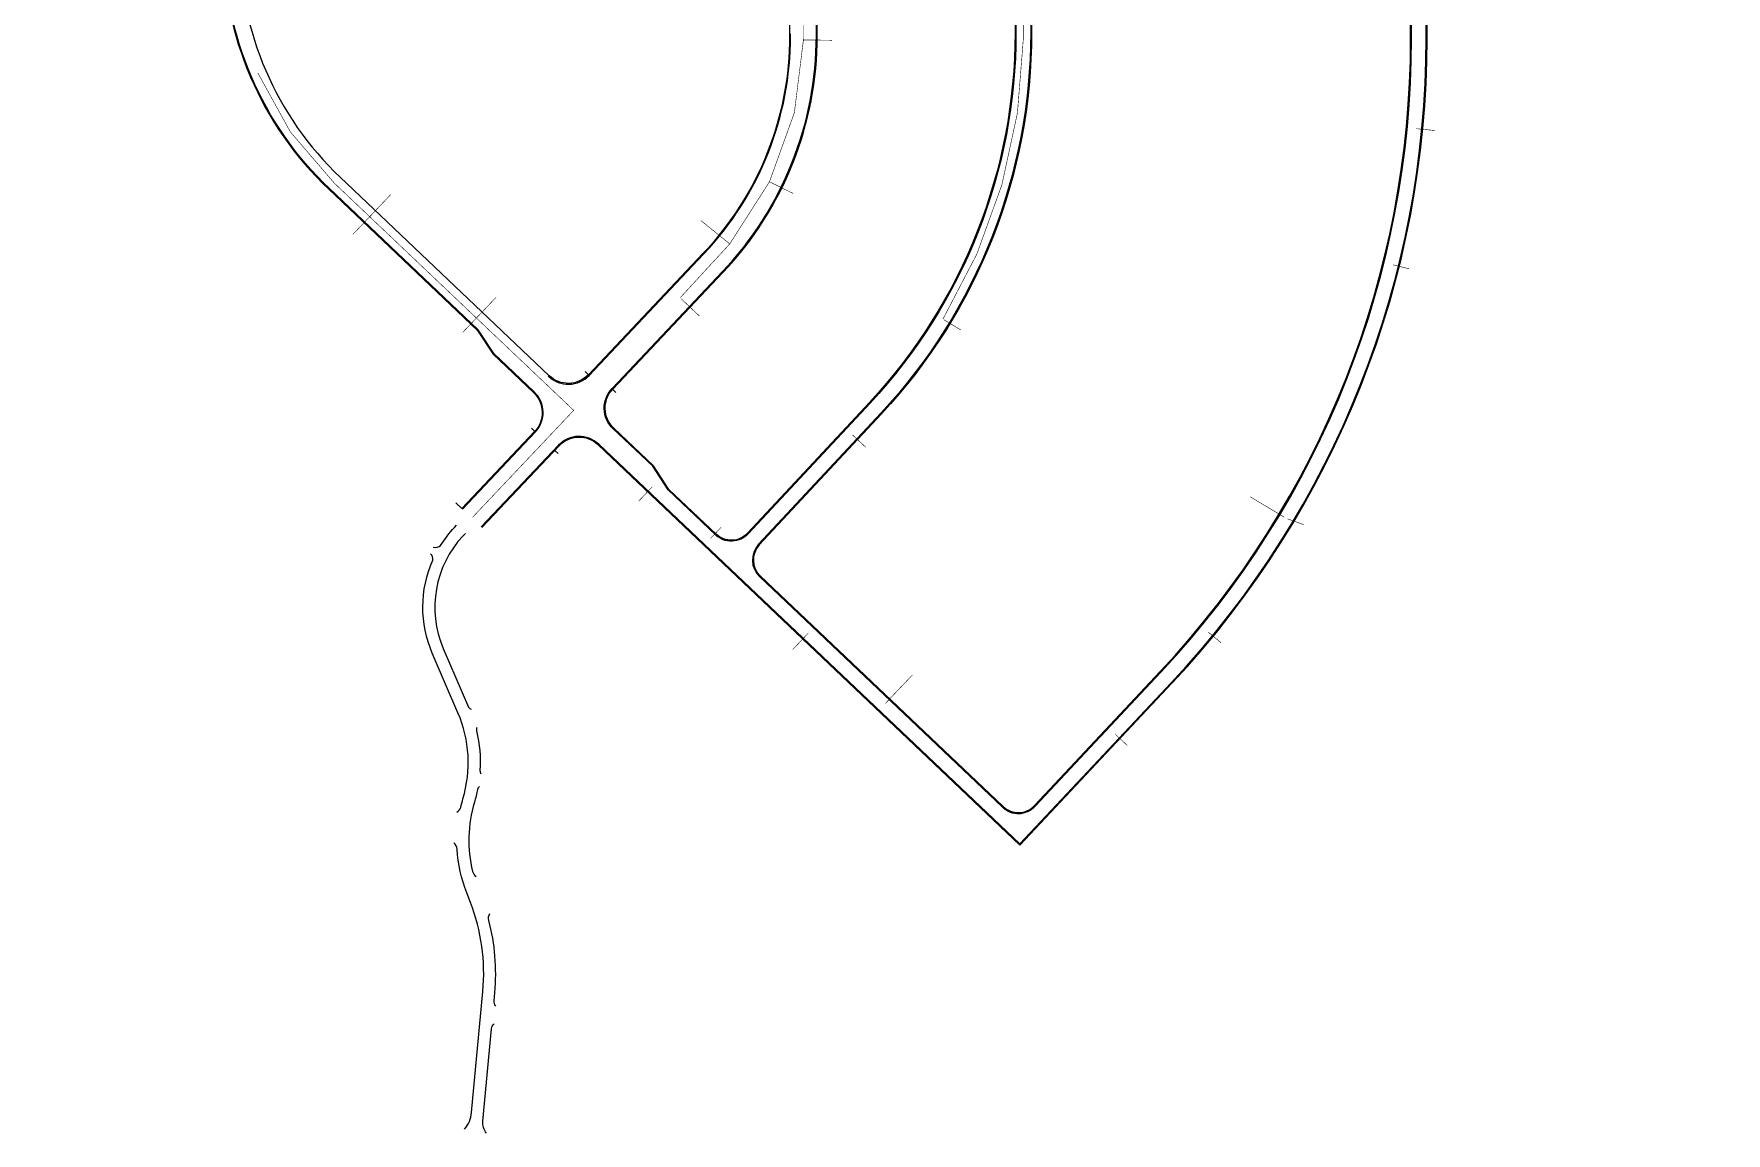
# Model space of a CAD drawing. Extents: x 230860 to 235519, y 342878 to 344985.
# Drawn here: x 234599 to 235519, y 342944 to 343542 of the extents above; entities that cross this region are included whole.
import ezdxf

# ---------------------------------------------------------------- set-up
doc = ezdxf.new("R2010")
doc.units = 0
doc.layers.add('##L형측구', color=8, linetype='Continuous')
doc.layers.add('##보도', color=3, linetype='Continuous')
doc.layers.add('storm_pipe', color=160, linetype='Continuous', lineweight=30)

msp = doc.modelspace()

# ---------------------------------------------------------------- linework, layer by layer
at = {"layer": '##L형측구'}
for points in [[(234831.793, 343283.607), (234871.351, 343325.458, 0.4135297), (234870.76, 343347.344), (234848.819, 343368.181), (234840.352, 343381.048), (234759.392, 343457.933, -0.2056301), (234702.098, 343591.355), (234702.098, 343602.395, 0.4200486), (234689.596, 343614.897), (234598.779, 343614.897)], [(234905.795, 343318.9), (235134.697, 343101.521), (235217.03, 343189.233, 0.1907054), (235355.588, 343539.3), (235355.588, 343602.397, -0.4142136), (235368.088, 343614.897), (235506.103, 343614.897, -0.4253475), (235518.594, 343601.924)], [(235024.088, 343542.071), (235024.088, 343584.647, -0.4142136), (235052.588, 343613.147), (235057.723, 343613.147), (235072.977, 343614.897), (235120.088, 343614.897, -0.4142136), (235132.588, 343602.397), (235132.588, 343542.7, -0.1897204), (235053.309, 343341.283), (234987.059, 343270.164, -0.4170327), (234969.305, 343269.62), (234943.601, 343294.03), (234935.135, 343306.896), (234913.634, 343327.28)], [(234878.333, 343356.012), (234878.607, 343355.752, 0.4148978), (234900.545, 343356.344), (234962.812, 343422.219, 0.1916065), (235010.088, 343541.057), (235010.088, 343542.071)], [(234913.634, 343327.28, -0.4137728), (234913.034, 343349.176), (234972.987, 343412.602, 0.1916065), (235024.088, 343541.057), (235024.088, 343542.071)], [(234905.795, 343318.9), (234905.795, 343318.9, 0.4148978), (234883.857, 343318.308), (234841.905, 343273.924)]]:
    msp.add_lwpolyline(points, format="xyb", dxfattribs=at)
msp.add_lwpolyline([(235335.088, 343614.897), (235153.088, 343614.897, 0.4142136), (235140.588, 343602.397), (235140.588, 343542.7, -0.1897204), (235059.163, 343335.83), (234992.696, 343264.479, 0.4114), (234993.235, 343246.895), (235125.25, 343121.525, 0.4160307), (235142.975, 343122.038), (235211.33, 343194.916, 0.1906051), (235347.588, 343539.366), (235347.588, 343602.397, 0.4142136)], format="xyb", close=True, dxfattribs=at)
at = {"layer": '##L형측구', "ltscale": 30, "flags": 128}
for points in [[(234815.911, 343263.011, 0.2773537), (234819.876, 343263.9, -0.0484612), (234827.346, 343273.587), (234828.579, 343274.9)], [(234815.911, 343263.011, 0.2773537), (234819.876, 343263.9, -0.0484612), (234827.346, 343273.587), (234828.579, 343274.9)], [(234815.911, 343263.011, 0.2773537), (234819.876, 343263.9, -0.0484612), (234827.346, 343273.587), (234828.579, 343274.9)], [(234828.672, 343118.785, 0.184363), (234830.777, 343121.439, -0.0152918), (234832.017, 343126.111), (234832.018, 343126.114, 0.1757436), (234829.307, 343172.849), (234815.351, 343205.326, -0.2083447), (234815.6, 343255.844, 0.2524656), (234814.447, 343259.282)], [(234828.672, 343118.785, 0.184363), (234830.777, 343121.439, -0.0152918), (234832.017, 343126.111), (234832.018, 343126.114, 0.1757436), (234829.307, 343172.849), (234815.351, 343205.326, -0.2083447), (234815.6, 343255.844, 0.2524656), (234814.447, 343259.282)], [(234828.672, 343118.785, 0.184363), (234830.777, 343121.439, -0.0152918), (234832.017, 343126.111), (234832.018, 343126.114, 0.1757436), (234829.307, 343172.849), (234815.351, 343205.326, -0.2083447), (234815.6, 343255.844, 0.2524656), (234814.447, 343259.282)], [(234832.915, 342946.482, 0.1558144), (234836.723, 342955.442), (234842.838, 343021.273, 0.1161617), (234836.074, 343069.744), (234834.064, 343074.926, -0.0775789), (234828.86, 343098.748, 0.2064812), (234827.132, 343102.09)], [(234832.915, 342946.482, 0.1558144), (234836.723, 342955.442), (234842.838, 343021.273, 0.1161617), (234836.074, 343069.744), (234834.064, 343074.926, -0.0775789), (234828.86, 343098.748, 0.2064812), (234827.132, 343102.09)], [(234832.915, 342946.482, 0.1558144), (234836.723, 342955.442), (234842.838, 343021.273, 0.1161617), (234836.074, 343069.744), (234834.064, 343074.926, -0.0775789), (234828.86, 343098.748, 0.2064812), (234827.132, 343102.09)], [(234849.89, 343013.399, -0.2134218), (234848.904, 343016.297), (234849.31, 343020.672, 0.087745), (234846.063, 343059.983, -0.209414), (234846.631, 343063.752)], [(234849.89, 343013.399, -0.2134218), (234848.904, 343016.297), (234849.31, 343020.672, 0.087745), (234846.063, 343059.983, -0.209414), (234846.631, 343063.752)], [(234849.89, 343013.399, -0.2134218), (234848.904, 343016.297), (234849.31, 343020.672, 0.087745), (234846.063, 343059.983, -0.209414), (234846.631, 343063.752)], [(234844.816, 342944.276, -0.1970832), (234842.82, 342950.807), (234847.484, 343001.01, -0.2134218), (234848.987, 343003.678)], [(234844.816, 342944.276, -0.1970832), (234842.82, 342950.807), (234847.484, 343001.01, -0.2134218), (234848.987, 343003.678)], [(234844.816, 342944.276, -0.1970832), (234842.82, 342950.807), (234847.484, 343001.01, -0.2134218), (234848.987, 343003.678)]]:
    msp.add_lwpolyline(points, format="xyb", dxfattribs=at)
at = {"layer": '##L형측구', "ltscale": 30}
for points in [[(234833.318, 343270.452), (234832.085, 343269.138, 0.2983163), (234821.323, 343207.892), (234835.09, 343175.855, 0.1160304), (234836.406, 343174.752)], [(234833.318, 343270.452), (234832.085, 343269.138, 0.2983163), (234821.323, 343207.892), (234835.09, 343175.855, 0.1160304), (234836.406, 343174.752)], [(234833.318, 343270.452), (234832.085, 343269.138, 0.2983163), (234821.323, 343207.892), (234835.09, 343175.855, 0.1160304), (234836.406, 343174.752)], [(234839.543, 343164.941, 0.134041), (234839.383, 343162.972, -0.0722518), (234841.262, 343141.448, 0.1199108), (234841.782, 343139.752)], [(234839.543, 343164.941, 0.134041), (234839.383, 343162.972, -0.0722518), (234841.262, 343141.448, 0.1199108), (234841.782, 343139.752)], [(234839.543, 343164.941, 0.134041), (234839.383, 343162.972, -0.0722518), (234841.262, 343141.448, 0.1199108), (234841.782, 343139.752)], [(234840.934, 343132.721, 0.1223196), (234839.963, 343131.197, -0.0237987), (234838.247, 343124.256), (234838.246, 343124.253, 0.1322914), (234837.23, 343086.536, 0.1771528), (234839.2, 343083.934)], [(234840.934, 343132.721, 0.1223196), (234839.963, 343131.197, -0.0237987), (234838.247, 343124.256), (234838.246, 343124.253, 0.1322914), (234837.23, 343086.536, 0.1771528), (234839.2, 343083.934)], [(234840.934, 343132.721, 0.1223196), (234839.963, 343131.197, -0.0237987), (234838.247, 343124.256), (234838.246, 343124.253, 0.1322914), (234837.23, 343086.536, 0.1771528), (234839.2, 343083.934)]]:
    msp.add_lwpolyline(points, format="xyb", dxfattribs=at)
at = {"layer": '##보도', "color": 8}
for points in [[(234722.598, 343614.397), (234961.171, 343614.397), (234976.425, 343612.647), (234981.588, 343612.647, -0.4142136), (235009.588, 343584.647), (235009.588, 343541.057, -0.1916065), (234962.449, 343422.562), (234900.182, 343356.687, -0.4148978), (234878.952, 343356.114), (234765.246, 343464.096)], [(234943.987, 343294.353), (234935.521, 343307.219), (234913.979, 343327.643, -0.4137728), (234913.398, 343348.832), (234973.35, 343412.259, 0.1916065), (235024.588, 343541.057), (235024.588, 343584.647, -0.4142136), (235052.588, 343612.647), (235057.751, 343612.647)], [(235073.006, 343614.397), (235120.088, 343614.397, -0.4142136), (235132.088, 343602.397), (235132.088, 343542.7, -0.1897204), (235052.943, 343341.624), (234986.693, 343270.505, -0.4170327), (234969.649, 343269.983), (234943.987, 343294.353)], [(235134.719, 343100.811), (235217.53, 343189.101, 0.1906051), (235356.088, 343539.366), (235356.088, 343602.397, -0.4142136), (235368.088, 343614.397), (235506.103, 343614.397)], [(234701.598, 343602.397), (234701.598, 343591.355, 0.2056301), (234759.048, 343457.57), (234839.966, 343380.725)], [(234839.966, 343380.725), (234848.433, 343367.858), (234870.416, 343346.982, -0.4135297), (234870.988, 343325.801), (234831.429, 343283.951)], [(235134.719, 343100.811), (234905.451, 343318.537, 0.4148978), (234884.221, 343317.964), (234842.268, 343273.581)]]:
    msp.add_lwpolyline(points, format="xyb", dxfattribs=at)
msp.add_lwpolyline([(235335.088, 343614.397), (235153.088, 343614.397, 0.4142136), (235141.088, 343602.397), (235141.088, 343542.7, -0.1897204), (235059.528, 343335.489), (234993.062, 343264.138, 0.4114), (234993.579, 343247.257), (235125.594, 343121.888, 0.4160307), (235142.61, 343122.38), (235210.966, 343195.258, 0.1906051), (235347.088, 343539.366), (235347.088, 343602.397, 0.4142136)], format="xyb", close=True, dxfattribs=at)
for points in [[(234900.219, 343356.727), (234898.397, 343358.438)], [(234913.363, 343348.796), (234915.186, 343347.085)], [(234871.024, 343325.84), (234869.202, 343327.551)], [(234881.961, 343315.574), (234883.784, 343313.863)], [(234828.159, 343287.042), (234831.41, 343283.93)]]:
    msp.add_lwpolyline(points, dxfattribs=at)
msp.add_arc((234886.098, 343591.355), 175.5, 180, 226.479061, dxfattribs=at)
at = {"layer": 'storm_pipe', "const_width": 0.3, "flags": 128}
for points in [[(235136.588, 343618.897), (235136.588, 343542.7, -0.003176), (235136.564, 343538.896, -0.003176)], [(235017.088, 343585.897), (235017.088, 343541.057, -0.0031692), (235017.074, 343538.775)]]:
    msp.add_lwpolyline(points, format="xyb", dxfattribs=at)
for points in [[(234998.607, 343461.61), (235012.145, 343499.163), (235017.074, 343538.775)], [(235017.074, 343538.775), (235032.647, 343538.578)], [(235124.94, 343459.985), (235133.391, 343499.051), (235136.564, 343538.896)], [(234720.486, 343520.838), (234738.241, 343488.7)], [(235350.233, 343490.482), (235360.556, 343489.485)], [(234738.241, 343488.7), (234762.147, 343460.833)], [(234762.147, 343460.833), (234781.319, 343442.626)], [(234781.319, 343442.626), (234792.664, 343454.573)], [(234950.055, 343398.532), (234977.02, 343427.835), (234998.607, 343461.61)], [(234998.607, 343461.61), (235011.494, 343455.272)], [(235092.899, 343386.941), (235111.362, 343422.391), (235124.94, 343459.985)], [(234781.319, 343442.626), (234772.223, 343433.048)], [(234781.319, 343442.626), (234839.329, 343387.537)], [(234977.02, 343427.835), (234961.346, 343440.517)], [(235337.518, 343416.487), (235346.251, 343414.312)], [(234839.329, 343387.537), (234850.044, 343398.82)], [(234950.6, 343398.017), (234960.593, 343388.571)], [(234839.329, 343387.537), (234831.957, 343379.774)], [(234839.329, 343387.537), (234892.201, 343337.326)], [(235093.54, 343386.551), (235102.589, 343381.041)], [(234892.201, 343337.326), (234860.755, 343304.057)], [(235043.705, 343324.004), (235051.016, 343317.193)], [(234860.755, 343304.057), (234837.214, 343279.152)], [(234934.899, 343295.743), (234927.54, 343287.993)], [(235278.494, 343279.188), (235259.859, 343290.349)], [(235289.013, 343275.166), (235280.297, 343278.305)], [(234972.309, 343273.731), (234966.594, 343267.713)], [(235019.744, 343216.204), (235011.226, 343207.234)], [(235236.998, 343216.787), (235244.058, 343210.991)], [(235061.568, 343177.908), (235076.308, 343193.429)], [(235186.573, 343161.212), (235193.137, 343155.055)]]:
    msp.add_lwpolyline(points, dxfattribs=at)

doc.saveas('drawing.dxf')
